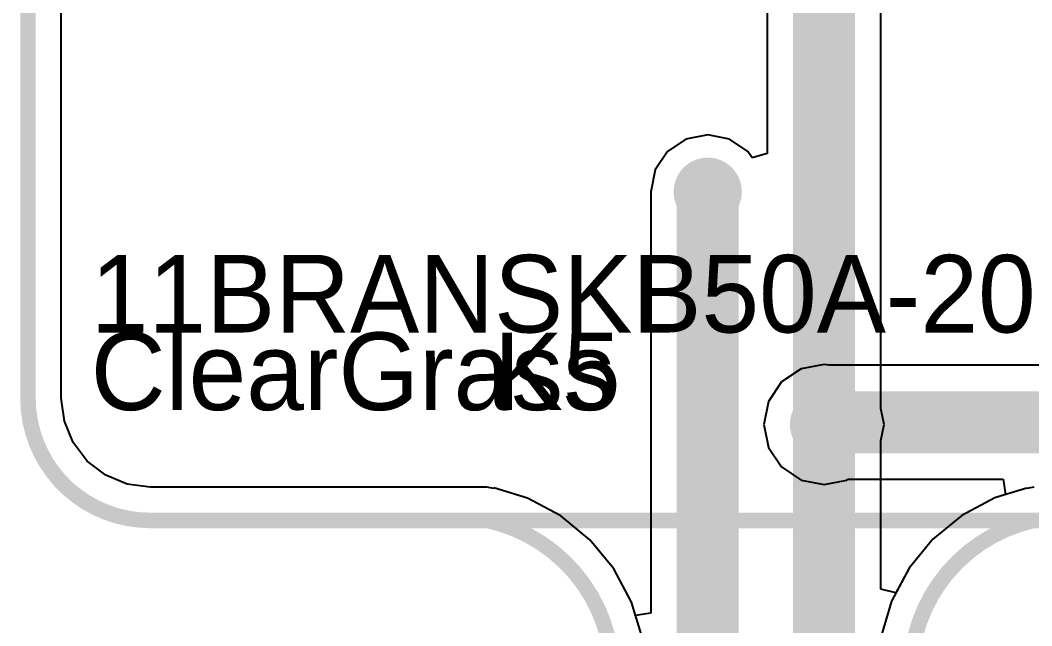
# Model space of a CAD drawing. Extents: x 93.4 to 105.8, y 174.9 to 200.
# Drawn here: x 93.41 to 101.7, y 184.07 to 189.02 of the extents above; entities that cross this region are included whole.
import ezdxf

# ---------------------------------------------------------------- set-up
doc = ezdxf.new("R2010")
doc.units = 0
for name, color, linetype in [('BOTTOMLAYER', 5, 'CONTINUOUS'), ('KEEPOUTLAYER', 6, 'CONTINUOUS'), ('MULTILAYER', 9, 'CONTINUOUS'), ('TOPLAYER', 1, 'CONTINUOUS'), ('TOPOVERLAY', 2, 'CONTINUOUS'), ('VIAHOLELAYER', 16, 'CONTINUOUS')]:
    doc.layers.add(name, color=color, linetype=linetype)

msp = doc.modelspace()

# ---------------------------------------------------------------- linework, layer by layer
at = {"layer": 'BOTTOMLAYER'}
for p, q in [((93.747501, 185.928538), (93.747501, 198.928533)), ((100.462733, 185.844198), (100.462733, 190.216533)), ((99.530421, 190.023445), (99.530421, 187.932822)), ((98.865687, 188.049672), (98.714456, 187.948621)), ((99.044077, 188.085156), (98.865687, 188.049672)), ((99.222466, 188.049672), (99.044077, 188.085156)), ((99.373698, 187.948621), (99.222466, 188.049672)), ((98.714456, 187.948621), (98.613405, 187.797389)), ((99.408889, 187.895954), (99.373698, 187.948621)), ((99.530421, 187.932822), (99.408889, 187.895954)), ((98.613405, 187.797389), (98.577921, 187.619)), ((98.577921, 187.619), (98.577921, 184.168783)), ((93.748758, 185.928538), (93.747501, 185.928538)), ((93.748758, 185.928536), (93.748758, 185.928538)), ((93.773523, 185.740421), (93.748758, 185.928536)), ((100.488631, 185.714), (100.462733, 185.844198)), ((93.846134, 185.565125), (93.773523, 185.740421)), ((100.462733, 185.583802), (100.488631, 185.714)), ((93.961638, 185.414595), (93.846134, 185.565125)), ((100.462733, 184.365377), (100.462733, 185.583802)), ((94.112169, 185.299091), (93.961638, 185.414595)), ((94.287464, 185.22648), (94.112169, 185.299091)), ((94.475577, 185.201715), (94.287464, 185.22648)), ((94.475577, 185.200458), (94.475577, 185.201715)), ((97.235711, 185.200458), (94.475577, 185.200458)), ((97.291182, 185.189424), (97.235711, 185.200458)), ((97.292358, 185.194951), (97.291182, 185.189424)), ((97.567587, 185.111464), (97.292358, 185.194951)), ((101.610833, 185.179305), (101.39711, 185.114471)), ((101.611514, 185.179759), (101.610833, 185.179305)), ((101.613891, 185.180232), (101.611514, 185.179759)), ((101.65666, 185.193206), (101.613891, 185.180232)), ((101.657612, 185.188929), (101.65666, 185.193206)), ((101.715575, 185.200458), (101.657612, 185.188929)), ((97.839553, 184.966094), (97.567587, 185.111464)), ((101.39711, 185.114471), (101.126519, 184.969838)), ((98.077934, 184.770461), (97.839553, 184.966094)), ((101.126519, 184.969838), (100.889344, 184.775196)), ((98.273568, 184.532079), (98.077934, 184.770461)), ((100.889344, 184.775196), (100.694701, 184.538021)), ((98.418937, 184.260114), (98.273568, 184.532079)), ((100.694701, 184.538021), (100.585928, 184.334518)), ((100.585928, 184.334518), (100.462733, 184.365377)), ((98.452295, 184.150147), (98.418937, 184.260114)), ((98.577921, 184.168783), (98.452295, 184.150147))]:
    msp.add_line(p, q, dxfattribs=at)
at = {"layer": 'BOTTOMLAYER', "const_width": 0.508}
for points in [[(99.996577, 185.714), (99.996577, 190.216533)], [(99.044077, 178.221), (99.044077, 187.619)], [(99.996577, 178.172072), (99.996577, 185.714)]]:
    msp.add_lwpolyline(points, dxfattribs=at)
at = {"layer": 'BOTTOMLAYER'}
for points, const_width in [([(98.904377, 187.619, 1), (99.183777, 187.619, 1)], 0.2794), ([(98.917077, 187.619, 1), (99.171077, 187.619, 1)], 0.254), ([(99.856877, 185.714, 1), (100.136277, 185.714, 1)], 0.2794), ([(99.869577, 185.714, 1), (100.123577, 185.714, 1)], 0.254), ([(99.869577, 185.714, 1), (100.123577, 185.714, 1)], 0.254)]:
    msp.add_lwpolyline(points, format="xyb", close=True, dxfattribs=dict(at, const_width=const_width))
at = {"layer": 'KEEPOUTLAYER', "const_width": 0.127}
for points in [[(93.475576, 185.928538), (93.475576, 198.928533)], [(94.475577, 184.928533), (97.235711, 184.928533)], [(101.715575, 184.928533), (104.475577, 184.928533)]]:
    msp.add_lwpolyline(points, dxfattribs=at)
at = {"layer": 'KEEPOUTLAYER', "const_width": 0.0635}
for points in [[(93.443826, 185.928538, 1), (93.507326, 185.928538, 1)], [(93.443826, 185.928538, 1), (93.507326, 185.928538, 1)], [(94.443827, 184.928533, 1), (94.507327, 184.928533, 1)], [(94.443827, 184.928533, 1), (94.507327, 184.928533, 1)], [(97.203961, 184.928533, 1), (97.267461, 184.928533, 1)], [(97.203961, 184.928533, 1), (97.267461, 184.928533, 1)], [(101.683825, 184.928533, 1), (101.747325, 184.928533, 1)], [(101.683825, 184.928533, 1), (101.747325, 184.928533, 1)]]:
    msp.add_lwpolyline(points, format="xyb", close=True, dxfattribs=at)
at = {"layer": 'KEEPOUTLAYER', "const_width": 0.127}
for points in [[(94.475577, 184.928533, -0.414214), (93.475576, 185.928538)], [(97.235711, 184.928533, -0.414214), (98.236006, 183.388)], [(100.736006, 183.388, -0.414214), (101.715575, 184.928533)]]:
    msp.add_lwpolyline(points, format="xyb", dxfattribs=at)
at = {"layer": 'MULTILAYER', "const_width": 0.2794}
for points in [[(98.904377, 187.619, 1), (99.183777, 187.619, 1)], [(99.856877, 185.714, 1), (100.136277, 185.714, 1)]]:
    msp.add_lwpolyline(points, format="xyb", close=True, dxfattribs=at)
at = {"layer": 'TOPLAYER'}
for p, q in [((93.747501, 185.928538), (93.747501, 198.928533)), ((99.996577, 186.206054), (99.808276, 186.168599)), ((100.034847, 186.198441), (99.996577, 186.206054)), ((103.875556, 186.198441), (100.034847, 186.198441)), ((99.808276, 186.168599), (99.648642, 186.061934)), ((99.648642, 186.061934), (99.541978, 185.9023)), ((93.748758, 185.928538), (93.747501, 185.928538)), ((93.748758, 185.928536), (93.748758, 185.928538)), ((93.773523, 185.740421), (93.748758, 185.928536)), ((99.541978, 185.9023), (99.504523, 185.714)), ((93.846134, 185.565125), (93.773523, 185.740421)), ((99.504523, 185.714), (99.541978, 185.5257)), ((93.961638, 185.414595), (93.846134, 185.565125)), ((99.541978, 185.5257), (99.648642, 185.366066)), ((94.112169, 185.299091), (93.961638, 185.414595)), ((94.287464, 185.22648), (94.112169, 185.299091)), ((99.648642, 185.366066), (99.808276, 185.259401)), ((94.475577, 185.201715), (94.287464, 185.22648)), ((99.808276, 185.259401), (99.996577, 185.221946)), ((99.996577, 185.221946), (100.184877, 185.259401)), ((100.184877, 185.259401), (100.194946, 185.266129)), ((100.194946, 185.266129), (101.46429, 185.266129)), ((101.46429, 185.266129), (101.482926, 185.140503)), ((94.475577, 185.200458), (94.475577, 185.201715)), ((97.235711, 185.200458), (94.475577, 185.200458)), ((97.291182, 185.189424), (97.235711, 185.200458)), ((97.292358, 185.194951), (97.291182, 185.189424)), ((97.567587, 185.111464), (97.292358, 185.194951)), ((101.482926, 185.140503), (101.39711, 185.114471)), ((97.839553, 184.966094), (97.567587, 185.111464)), ((101.39711, 185.114471), (101.126519, 184.969838)), ((98.077934, 184.770461), (97.839553, 184.966094)), ((101.126519, 184.969838), (100.889344, 184.775196)), ((98.273568, 184.532079), (98.077934, 184.770461)), ((100.889344, 184.775196), (100.694701, 184.538021)), ((98.418937, 184.260114), (98.273568, 184.532079)), ((100.694701, 184.538021), (100.550068, 184.267429)), ((98.508454, 183.965014), (98.418937, 184.260114)), ((100.550068, 184.267429), (100.461003, 183.973823))]:
    msp.add_line(p, q, dxfattribs=at)
for points, const_width in [([(98.904377, 187.619, 1), (99.183777, 187.619, 1)], 0.2794), ([(99.856877, 185.714, 1), (100.136277, 185.714, 1)], 0.2794), ([(99.887862, 185.732285, 1), (100.141862, 185.732285, 1)], 0.254)]:
    msp.add_lwpolyline(points, format="xyb", close=True, dxfattribs=dict(at, const_width=const_width))
at = {"layer": 'TOPLAYER', "const_width": 0.508}
msp.add_lwpolyline([(100.014862, 185.732285), (104.05032, 185.732285)], dxfattribs=at)
at = {"layer": 'TOPOVERLAY', "const_width": 0.127}
msp.add_lwpolyline([(97.235711, 184.928533), (101.715575, 184.928533)], dxfattribs=at)
at = {"layer": 'TOPOVERLAY', "const_width": 0.0635}
for points in [[(97.203961, 184.928533, 1), (97.267461, 184.928533, 1)], [(101.683825, 184.928533, 1), (101.747325, 184.928533, 1)]]:
    msp.add_lwpolyline(points, format="xyb", close=True, dxfattribs=at)
at = {"layer": 'VIAHOLELAYER', "const_width": 0.1524}
for points in [[(98.967877, 187.619, 1), (99.120277, 187.619, 1)], [(99.920377, 185.714, 1), (100.072777, 185.714, 1)]]:
    msp.add_lwpolyline(points, format="xyb", close=True, dxfattribs=at)

# ---------------------------------------------------------------- texts
at = {"layer": 'TOPOVERLAY'}
for s, p in [('11BRANSKB50A-20160626-P1', (93.989876, 186.466836)), ('ClearGrass', (93.989876, 185.831836)), ('K5', (97.291876, 185.831836))]:
    msp.add_text(s, height=0.635, dxfattribs=at).set_placement(p)

doc.saveas('drawing.dxf')
